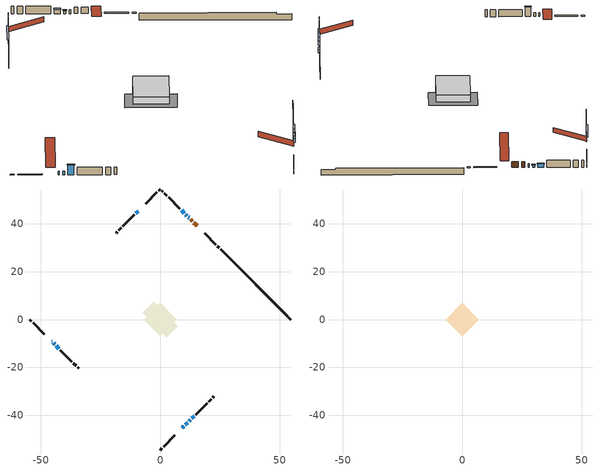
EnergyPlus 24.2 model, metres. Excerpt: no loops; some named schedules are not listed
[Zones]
conditioned space
 floor adiabatic (AdiabaticFloorConstruction): -6.99,0 0,6.99 6.99,0 0,-6.99 z0.56
 floor foundation (Slab1 construction): -7.33,2.74 -2.74,7.33 7.33,-2.74 2.74,-7.33 z-1.79
 wall outside (RimJoist1 construction): 0,-54.64 0.71,-53.92 / -54.64,0 -53.92,-0.71 / 0,54.64 -0.71,53.92 / 24.67,29.97 23.95,30.68 z0.56:0.86
 wall outside (RimJoist2 construction): 1.37,-53.27 6.14,-48.5 / -53.27,-1.37 -48.5,-6.14 / -1.37,53.27 -6.14,48.5 / 23.3,31.34 18.53,36.11 z0.56:0.86
 wall outside (AdiabaticWallConstruction 1): 15.42,39.22 14.09,40.55 / 13.43,41.2 12.76,41.87 z0.56:2.59
 wall outside (AdiabaticWallConstruction): -45.39,-9.25 -45.26,-9.38 / -44.6,-10.03 -44.23,-10.41 / 12.11,42.53 11.81,42.83 / 10.07,44.57 8.92,45.72 / 13.28,-41.35 14.15,-40.49 z0.56:1.78; -9.25,45.39 -10.17,44.47 / 9.25,-45.39 9.9,-44.74 / 10.55,-44.09 11.47,-43.17 z0.56:1.17; 11.16,43.48 10.72,43.91 z0.56:1.38; 12.12,-42.51 12.63,-42.01 z0.56:1.58; -43.57,-11.07 -42.44,-12.2 z0.56:3.76
 wall outside (Wall1 construction): 14.8,-39.83 19.61,-35.03 / -41.78,-12.86 -36.98,-17.66 / -10.82,43.82 -15.62,39.01 / 8.26,46.38 3.46,51.18 z0.56:3
 wall outside (Wall2 construction): 20.26,-34.37 21.31,-33.33 / -36.32,-18.32 -35.27,-19.36 / -16.28,38.35 -17.33,37.31 / 2.8,51.84 1.75,52.89 z0.56:3
 wall outside (Wall3 construction): 21.97,-32.67 22.41,-32.23 / -34.62,-20.02 -34.18,-20.46 / -17.99,36.65 -18.42,36.21 / 1.09,53.54 0.66,53.98 z0.56:3
 wall foundation (FoundationWall1 construction): 25.33,29.31,-1.79 25.33,29.31,0.56 51.71,2.93,0.56 51.71,2.93,0.04 54.64,0,0.04 54.64,0,-1.79
 window (WindowConstruction 5): -45.39,-9.25 -45.26,-9.38 z0.56:1.78
 window (WindowConstruction 8): -9.25,45.39 -10.16,44.47 z0.56:1.17
 window (WindowConstruction 9): 9.25,-45.39 9.9,-44.74 z0.56:1.17
 window (WindowConstruction 10): 10.55,-44.08 11.47,-43.17 z0.56:1.17
 window (WindowConstruction 6): -44.6,-10.03 -44.23,-10.41 z0.56:1.78
 window (WindowConstruction 7): 12.11,42.53 11.81,42.82 z0.56:1.78
 window (WindowConstruction): 11.16,43.48 10.72,43.91 z0.56:1.37
 window (WindowConstruction 1): 10.07,44.57 8.92,45.72 z0.56:1.78
 window (WindowConstruction 2): 12.12,-42.51 12.63,-42.01 z0.56:1.57
 window (WindowConstruction 3): 13.28,-41.35 14.15,-40.49 z0.56:1.78
 window (WindowConstruction 4): -43.57,-11.07 -42.44,-12.2 z0.56:3.76
 door (Door): 15.42,39.22 14.09,40.55 z0.56:2.59
 door (Door 1): 13.43,41.2 12.77,41.87 z0.56:2.59
 ceiling adiabatic (AdiabaticFloorConstruction): 0,-6.99 6.99,0 0,6.99 -6.99,0 z0.56
attic - vented
 floor to conditioned space (Floor1 construction Reversed): -6.99,0 0,6.99 6.99,0 0,-6.99 z3
 roof outside (Roof1 construction): 8.59,-46.05,3 1.78,-39.24,6.21 -0.01,-41.03,6.21 6.8,-47.84,3; -46.05,-8.59,3 -39.24,-1.78,6.21 -41.03,0.01,6.21 -47.84,-6.8,3; -8.59,46.05,3 -1.78,39.24,6.21 0.01,41.03,6.21 -6.8,47.84,3; 16.08,38.56,3 9.27,31.75,6.21 11.06,29.96,6.21 17.87,36.77,3
shading: -12.03,42.61 -7.38,47.25 -7.67,47.55 -12.32,42.9 z3.81; 11.76,-42.88 7.38,-47.25 7.67,-47.55 12.05,-43.17 z3.81; 13.33,-41.3 8.69,-45.95 8.98,-46.24 13.63,-41.59 z3.81; 10.58,44.05 11.3,43.34 11.59,43.63 10.87,44.35 z1.57; 8.77,45.86 10.21,44.43 10.5,44.72 9.07,46.15 z1.98; 12.77,-41.87 11.98,-42.65 12.27,-42.95 13.06,-42.16 z1.78; 14.29,-40.35 13.14,-41.49 13.43,-41.79 14.58,-40.64 z1.98; -42.3,-12.34 -43.71,-10.92 -44,-11.22 -42.59,-12.63 z3.96
[Building]
Building 1: Terrain=Suburbs
[Site:Location]
London AP_ON: Latitude {deg}=43.03; Longitude {deg}=-81.15; Time Zone {hr}=-5; Elevation {m}=278; Keep Site Location Information=Yes
[Site:GroundTemperature:Shallow]
3.98693, 1.93205, 1.76749, 2.74264, 6.6573, 10.5537, 13.9317, 16.0716, 16.2534, 14.513, 11.2211, 7.44421
[Site:WaterMainsTemperature]
Calculation Method=Schedule; Temperature Schedule=mains temperature schedule
[Material] Roughness=Rough; Thermal Absorptance=0.9
Name | Thickness {m} | Conductivity {W/m-K} | Density {kg/m3} | Specific Heat {J/kg-K} | Solar Absorptance | Visible Absorptance
asphalt or fiberglass shingles | 0.00635 | 0.162714 | 1121.4 | 1465.45 | 0.4 | 0.4
ceiling loosefill ins | 0.0846667 | 0.0480833 | 16.02 | 1046.75 | 0.7 | 0.7
ceiling stud and cavity | 0.1397 | 0.0800577 | 65.682 | 1177.47 | 0.7 | 0.7
concrete 4.0 in. | 0.1016 | 1.803125 | 2242.8 | 837.4 | 0.7 | 0.7
concrete 8.0 in. | 0.2032 | 1.803125 | 2242.8 | 837.4 | 0.7 | 0.7
door material | 0.04445 | 0.0451087 | 512.64 | 1214.23 | 0.7 | 0.7
exterior vertical ins | 0.0460229 | 0.029427 | 32.04 | 1214.23 | 0.7 | 0.7
floor covering | 0.0127 | 0.0433444 | 54.468 | 1339.84 | 0.6 | 0.6
floor rigid ins; wall rigid ins 1 | 0.512978 | 0.029427 | 32.04 | 1214.23 | 0.7 | 0.7
floor stud and cavity | 0.1397 | 1.75129 | 37.0049 | 1207.88 | 0.7 | 0.7
furniture material conditioned space 1 | 0.1524 | 0.115458 | 640.8 | 1214.23 | 0.6 | 0.6
gypsum board | 0.0127 | 0.160291 | 801 | 837.4 | 0.6 | 0.6
gypsum board 1 | 0.0127 | 0.160291 | 801 | 837.4 | 0.7 | 0.7
osb sheathing 0.5 in. | 0.0127 | 0.115458 | 512.64 | 1214.23 | 0.7 | 0.7
osb sheathing 0.75 in. | 0.01905 | 0.115458 | 512.64 | 1214.23 | 0.7 | 0.7
osb sheathing 2.0 in. | 0.0508 | 0.115458 | 512.64 | 1214.23 | 0.7 | 0.7
rim joist rigid ins; wall rigid ins | 0.051816 | 0.029427 | 32.04 | 1214.23 | 0.7 | 0.7
rim joist stud and cavity | 0.0508 | 0.0359914 | 125.044 | 1163.47 | 0.6 | 0.6
rim joist stud and cavity 1 | 0.0508 | 0.0413573 | 125.044 | 1163.47 | 0.6 | 0.6
wall stud and cavity | 0.1397 | 0.221002 | 139.0536 | 1170.24 | 0.7 | 0.7
wall stud and cavity 1 | 0.1397 | 0.424288 | 139.0536 | 1170.24 | 0.7 | 0.7
wall stud and cavity 2 | 0.1397 | 0.0933394 | 139.0536 | 1170.24 | 0.7 | 0.7
wall stud and cavity 3 | 0.0889 | 0.380278 | 52.3479 | 1209.89 | 0.7 | 0.7
wall stud and cavity 4 | 0.0889 | 0.391764 | 83.0341 | 1211.67 | 0.7 | 0.7
wood siding | 0.0254 | 0.102417 | 544.68 | 1172.36 | 0.4 | 0.4
wood siding 1; wood siding 2; wood siding 3 | 0.0254 | 0.102417 | 544.68 | 1172.36 | 0.7 | 0.7
[WindowMaterial:SimpleGlazingSystem]
Name | U-Factor {W/m2-K} | Solar Heat Gain Coefficient
WindowMaterial | 2.47504 | 0.46
WindowMaterial 1 | 2.330819 | 0.53
WindowMaterial 2 | 2.393277 | 0.5
WindowMaterial 3 | 2.24735 | 0.56
WindowMaterial 4 | 2.038402 | 0.66
WindowMaterial 5 | 2.79017 | 0.16
WindowMaterial 6 | 2.31549 | 0.57
WindowMaterial 7 | 2.589168 | 0.42
WindowMaterial 8 | 2.4881 | 0.47
WindowMaterial 9 | 2.56986 | 0.43
[Construction]
AdiabaticFloorConstruction: floor stud and cavity, floor rigid ins, osb sheathing 0.75 in., floor covering
AdiabaticWallConstruction: wood siding 2, wall rigid ins 1, wall stud and cavity 3, gypsum board
AdiabaticWallConstruction 1: wood siding 3, wall rigid ins 1, wall stud and cavity 3, gypsum board
Door; Door 1: door material
Floor1 construction Reversed: gypsum board, ceiling stud and cavity, ceiling loosefill ins
FoundationWall1 construction: concrete 8.0 in., gypsum board 1
furniture construction conditioned space 1: furniture material conditioned space 1
PartitionWallConstruction: gypsum board, wall stud and cavity 4, gypsum board
RimJoist1 construction: wood siding 1, rim joist rigid ins, osb sheathing 2.0 in., rim joist stud and cavity
RimJoist2 construction: wood siding 1, rim joist rigid ins, osb sheathing 2.0 in., rim joist stud and cavity 1
Roof1 construction: asphalt or fiberglass shingles
Slab1 construction: concrete 4.0 in.
Wall1 construction: wood siding, wall rigid ins, osb sheathing 0.5 in., wall stud and cavity, gypsum board
Wall2 construction: wood siding, wall rigid ins, osb sheathing 0.5 in., wall stud and cavity 1, gypsum board
Wall3 construction: wood siding, osb sheathing 0.5 in., wall stud and cavity 2, gypsum board
WindowConstruction: WindowMaterial
WindowConstruction 1: WindowMaterial 1
WindowConstruction 10; WindowConstruction 8: WindowMaterial 8
WindowConstruction 2: WindowMaterial 2
WindowConstruction 3: WindowMaterial 3
WindowConstruction 4: WindowMaterial 4
WindowConstruction 5: WindowMaterial 5
WindowConstruction 6: WindowMaterial 6
WindowConstruction 7: WindowMaterial 7
WindowConstruction 9: WindowMaterial 9
[Zone] Multiplier=1; Part of Total Floor Area=Yes
Name | Volume {m3}
attic - vented | 50.9203
conditioned space | 476.4
[Space]
Name | Zone | Volume {m3}
attic - vented 1 | attic - vented | 50.9203
conditioned space 1 | conditioned space | 476.4
[ZoneInfiltration:EffectiveLeakageArea]
infil attic - vented 1: Zone or Space=attic - vented 1; Schedule=Always On Discrete; Effective Air Leakage Area {cm2}=4264.58; Stack Coefficient=0.000223191; Wind Coefficient=1.00939e-05
[ZoneMixing]
whole house fan mix: Zone or Space=attic - vented; Schedule=Always On Continuous; Design Flow Rate Calculation Method=Flow/Zone; Design Flow Rate {m3/s}=0; Source Zone or Space=conditioned space
[SurfaceProperty:ExposedFoundationPerimeter]
Slab1: Exposed Perimeter Calculation Method=TotalExposedPerimeter; Total Exposed Perimeter {m}=41.452
[InternalMass] Zone or ZoneList=conditioned space; Space or SpaceList=conditioned space 1
Name | Construction | Surface Area {m2}
furniture mass conditioned space 1 | furniture construction conditioned space 1 | 76.04
partition wall mass | PartitionWallConstruction | 190.1
[Lights]
interior lighting: Zone or ZoneList or Space or SpaceList=conditioned space 1; Schedule=interior lighting schedule; Design Level Calculation Method=LightingLevel; Lighting Level {W}=343.2; Return Air Fraction=0; Fraction Radiant=0.6; Fraction Visible=0.2; Fraction Replaceable=1
[People]
occupants: Zone or ZoneList or Space or SpaceList=conditioned space 1; Number of People Schedule=occupants schedule; Number of People Calculation Method=People; Number of People=3; Fraction Radiant=0.314171; Sensible Heat Fraction=0.56303; Activity Level Schedule=occupants activity schedule; Carbon Dioxide Generation Rate {m3/s-W}=0; Enable ASHRAE 55 Comfort Warnings=No; Mean Radiant Temperature Calculation Type=EnclosureAveraged
[ElectricEquipment] Zone or ZoneList or Space or SpaceList=conditioned space 1; Design Level Calculation Method=EquipmentLevel
Name | Schedule | Design Level {W} | Fraction Latent | Fraction Radiant | Fraction Lost
clothes dryer | clothes dryer schedule | 140.772 | 0.015 | 0.081 | 0.85
clothes washer | clothes washer schedule | 32.1985 | 0.03 | 0.162 | 0.7
cooking range | cooking range schedule | 215.147 | 0.08 | 0.432 | 0.2
dishwasher | dishwasher schedule | 66.8632 | 0.3 | 0.18 | 0.4
fridge | fridge schedule | 72.9452 | 0 | 0.6 | 0
mech vent bath fan 0 | mech vent bath fan 0 schedule | 50.2 | 0 | 0 | 1
mech vent house fan | mech vent house fan schedule | 0 | 0 | 0 | 1
mech vent house fan cfis | mech vent house fan cfis schedule | 0 | 0 | 0 | 0
mech vent range fan 0 | mech vent range fan 0 schedule | 57 | 0 | 0 | 1
misc plug loads | misc plug loads schedule | 494.7 | 0.045 | 0.513 | 0.1
whole house fan | Always On Discrete | 0 | 0 | 0 | 1
[OtherEquipment] Zone or ZoneList or Space or SpaceList=conditioned space 1; Design Level Calculation Method=EquipmentLevel
Name | Fuel Type | Schedule | Design Level {W} | Fraction Latent | Fraction Radiant | Fraction Lost
clothes dryer 1 | Electricity | clothes dryer schedule | 0 | 0.015 | 0.081 | 0.85
cooking range 1 | Electricity | cooking range schedule | 0 | 0.08 | 0.432 | 0.2
general water use latent | None | general water use schedule | 62.594 | 1 | 0 | 0
general water use sensible | None | general water use schedule | -61.6891 | 0 | 0.6 | 0
mech vent house fan latent load | None | Always On Discrete | 0 | 1 | 0 | 0
mech vent house fan sensible load | None | Always On Discrete | 0 | 0 | 0 | 0
water heater energy adjustment1 | NaturalGas | Always On Discrete | 0.01 | 0 | 0 | 1
[ZoneInfiltration:DesignFlowRate] Zone or ZoneList or Space or SpaceList=conditioned space 1; Schedule=Always On Discrete; Design Flow Rate Calculation Method=Flow/Zone; Design Flow Rate {m3/s}=0
infil flow; natural vent flow; whole house fan flow
[Foundation:Kiva]
Foundation Kiva 1: Initial Indoor Air Temperature {C}=18; Wall Height Above Grade {m}=0.560009; Wall Depth Below Slab {m}=0.2032; Custom Block Material Name 1=exterior vertical ins; Custom Block Depth 1 {m}=2.350008; Custom Block X Position 1 {m}=0.2159; Custom Block Z Position 1 {m}=0
[Foundation:Kiva:Settings]
Soil Conductivity {W/m-K}=0.849921; Soil Density {kg/m3}=1842.3; Soil Specific Heat {J/kg-K}=418.7; Ground Solar Absorptivity=0.9; Ground Thermal Absorptivity=0.9; Ground Surface Roughness {m}=0.03; Far-Field Width {m}=40; Deep-Ground Boundary Condition=ZeroFlux; Deep-Ground Depth {m}=40; Minimum Cell Dimension {m}=0.2; Maximum Cell Growth Coefficient=3; Simulation Timestep=Timestep
[Exterior:Lights]
exterior lighting: Schedule=exterior lighting schedule; Design Level {W}=75.6
[Schedule:Constant]
Name | Hourly Value
Always On Continuous; mech vent house fan schedule; mech vent house fan cfis schedule; Always On Discrete | 1
occupants activity schedule | 117.228
fridge schedule | 0
[Schedule:Week:Daily]
interior lighting schedule Week Rule - Jan1-Jan27: interior lighting schedule day, interior lighting schedule day, interior lighting schedule day, interior lighting schedule day, interior lighting schedule day, interior lighting schedule day, interior lighting schedule day, interior lighting schedule default day, interior lighting schedule default day, interior lighting schedule default day, interior lighting schedule default day, interior lighting schedule default day
interior lighting schedule Week Rule - Jan28-Feb3: interior lighting schedule day, interior lighting schedule day, interior lighting schedule day, interior lighting schedule day, interior lighting schedule day 1, interior lighting schedule day 1, interior lighting schedule day 1, interior lighting schedule default day, interior lighting schedule default day, interior lighting schedule default day, interior lighting schedule default day, interior lighting schedule default day
interior lighting schedule Week Rule - Feb4-Feb24: interior lighting schedule day 1, interior lighting schedule day 1, interior lighting schedule day 1, interior lighting schedule day 1, interior lighting schedule day 1, interior lighting schedule day 1, interior lighting schedule day 1, interior lighting schedule default day, interior lighting schedule default day, interior lighting schedule default day, interior lighting schedule default day, interior lighting schedule default day
interior lighting schedule Week Rule - Feb25-Mar3: interior lighting schedule day 1, interior lighting schedule day 1, interior lighting schedule day 1, interior lighting schedule day 1, interior lighting schedule day 2, interior lighting schedule day 2, interior lighting schedule day 2, interior lighting schedule default day, interior lighting schedule default day, interior lighting schedule default day, interior lighting schedule default day, interior lighting schedule default day
interior lighting schedule Week Rule - Mar4-Mar31: interior lighting schedule day 2, interior lighting schedule day 2, interior lighting schedule day 2, interior lighting schedule day 2, interior lighting schedule day 2, interior lighting schedule day 2, interior lighting schedule day 2, interior lighting schedule default day, interior lighting schedule default day, interior lighting schedule default day, interior lighting schedule default day, interior lighting schedule default day
interior lighting schedule Week Rule - Apr1-Apr28: interior lighting schedule day 3, interior lighting schedule day 3, interior lighting schedule day 3, interior lighting schedule day 3, interior lighting schedule day 3, interior lighting schedule day 3, interior lighting schedule day 3, interior lighting schedule default day, interior lighting schedule default day, interior lighting schedule default day, interior lighting schedule default day, interior lighting schedule default day
interior lighting schedule Week Rule - Apr29-May5: interior lighting schedule day 3, interior lighting schedule day 3, interior lighting schedule day 4, interior lighting schedule day 4, interior lighting schedule day 4, interior lighting schedule day 4, interior lighting schedule day 4, interior lighting schedule default day, interior lighting schedule default day, interior lighting schedule default day, interior lighting schedule default day, interior lighting schedule default day
interior lighting schedule Week Rule - May6-May26: interior lighting schedule day 4, interior lighting schedule day 4, interior lighting schedule day 4, interior lighting schedule day 4, interior lighting schedule day 4, interior lighting schedule day 4, interior lighting schedule day 4, interior lighting schedule default day, interior lighting schedule default day, interior lighting schedule default day, interior lighting schedule default day, interior lighting schedule default day
interior lighting schedule Week Rule - May27-Jun2: interior lighting schedule day 4, interior lighting schedule day 4, interior lighting schedule day 4, interior lighting schedule day 4, interior lighting schedule day 4, interior lighting schedule day 5, interior lighting schedule day 5, interior lighting schedule default day, interior lighting schedule default day, interior lighting schedule default day, interior lighting schedule default day, interior lighting schedule default day
interior lighting schedule Week Rule - Jun3-Jun30: interior lighting schedule day 5, interior lighting schedule day 5, interior lighting schedule day 5, interior lighting schedule day 5, interior lighting schedule day 5, interior lighting schedule day 5, interior lighting schedule day 5, interior lighting schedule default day, interior lighting schedule default day, interior lighting schedule default day, interior lighting schedule default day, interior lighting schedule default day
interior lighting schedule Week Rule - Jul1-Jul28: interior lighting schedule day 6, interior lighting schedule day 6, interior lighting schedule day 6, interior lighting schedule day 6, interior lighting schedule day 6, interior lighting schedule day 6, interior lighting schedule day 6, interior lighting schedule default day, interior lighting schedule default day, interior lighting schedule default day, interior lighting schedule default day, interior lighting schedule default day
interior lighting schedule Week Rule - Jul29-Aug4: interior lighting schedule day 6, interior lighting schedule day 6, interior lighting schedule day 6, interior lighting schedule day 7, interior lighting schedule day 7, interior lighting schedule day 7, interior lighting schedule day 7, interior lighting schedule default day, interior lighting schedule default day, interior lighting schedule default day, interior lighting schedule default day, interior lighting schedule default day
interior lighting schedule Week Rule - Aug5-Aug25: interior lighting schedule day 7, interior lighting schedule day 7, interior lighting schedule day 7, interior lighting schedule day 7, interior lighting schedule day 7, interior lighting schedule day 7, interior lighting schedule day 7, interior lighting schedule default day, interior lighting schedule default day, interior lighting schedule default day, interior lighting schedule default day, interior lighting schedule default day
interior lighting schedule Week Rule - Aug26-Sep1: interior lighting schedule day 7, interior lighting schedule day 7, interior lighting schedule day 7, interior lighting schedule day 7, interior lighting schedule day 7, interior lighting schedule day 7, interior lighting schedule day 8, interior lighting schedule default day, interior lighting schedule default day, interior lighting schedule default day, interior lighting schedule default day, interior lighting schedule default day
interior lighting schedule Week Rule - Sep2-Sep29: interior lighting schedule day 8, interior lighting schedule day 8, interior lighting schedule day 8, interior lighting schedule day 8, interior lighting schedule day 8, interior lighting schedule day 8, interior lighting schedule day 8, interior lighting schedule default day, interior lighting schedule default day, interior lighting schedule default day, interior lighting schedule default day, interior lighting schedule default day
interior lighting schedule Week Rule - Sep30-Oct6: interior lighting schedule day 8, interior lighting schedule day 9, interior lighting schedule day 9, interior lighting schedule day 9, interior lighting schedule day 9, interior lighting schedule day 9, interior lighting schedule day 9, interior lighting schedule default day, interior lighting schedule default day, interior lighting schedule default day, interior lighting schedule default day, interior lighting schedule default day
interior lighting schedule Week Rule - Oct7-Oct27: interior lighting schedule day 9, interior lighting schedule day 9, interior lighting schedule day 9, interior lighting schedule day 9, interior lighting schedule day 9, interior lighting schedule day 9, interior lighting schedule day 9, interior lighting schedule default day, interior lighting schedule default day, interior lighting schedule default day, interior lighting schedule default day, interior lighting schedule default day
interior lighting schedule Week Rule - Oct28-Nov3: interior lighting schedule day 9, interior lighting schedule day 9, interior lighting schedule day 9, interior lighting schedule day 9, interior lighting schedule day 10, interior lighting schedule day 10, interior lighting schedule day 10, interior lighting schedule default day, interior lighting schedule default day, interior lighting schedule default day, interior lighting schedule default day, interior lighting schedule default day
interior lighting schedule Week Rule - Nov4-Nov24: interior lighting schedule day 10, interior lighting schedule day 10, interior lighting schedule day 10, interior lighting schedule day 10, interior lighting schedule day 10, interior lighting schedule day 10, interior lighting schedule day 10, interior lighting schedule default day, interior lighting schedule default day, interior lighting schedule default day, interior lighting schedule default day, interior lighting schedule default day
interior lighting schedule Week Rule - Nov25-Dec1: interior lighting schedule day 10, interior lighting schedule day 10, interior lighting schedule day 10, interior lighting schedule day 10, interior lighting schedule day 10, interior lighting schedule day 10, interior lighting schedule day 11, interior lighting schedule default day, interior lighting schedule default day, interior lighting schedule default day, interior lighting schedule default day, interior lighting schedule default day
interior lighting schedule Week Rule - Dec2-Dec31: interior lighting schedule day 11, interior lighting schedule day 11, interior lighting schedule day 11, interior lighting schedule day 11, interior lighting schedule day 11, interior lighting schedule day 11, interior lighting schedule day 11, interior lighting schedule default day, interior lighting schedule default day, interior lighting schedule default day, interior lighting schedule default day, interior lighting schedule default day
occupants schedule Week Rule - Jan1-Dec31: occupants schedule day, occupants schedule day, occupants schedule day, occupants schedule day, occupants schedule day, occupants schedule day, occupants schedule day, occupants schedule default day, occupants schedule default day, occupants schedule default day, occupants schedule default day, occupants schedule default day
clothes dryer schedule Week Rule - Jan1-Dec31: clothes dryer schedule day, clothes dryer schedule day, clothes dryer schedule day, clothes dryer schedule day, clothes dryer schedule day, clothes dryer schedule day, clothes dryer schedule day, clothes dryer schedule default day, clothes dryer schedule default day, clothes dryer schedule default day, clothes dryer schedule default day, clothes dryer schedule default day
clothes washer schedule Week Rule - Jan1-Dec31: clothes washer schedule day, clothes washer schedule day, clothes washer schedule day, clothes washer schedule day, clothes washer schedule day, clothes washer schedule day, clothes washer schedule day, clothes washer schedule default day, clothes washer schedule default day, clothes washer schedule default day, clothes washer schedule default day, clothes washer schedule default day
cooking range schedule Week Rule - Jan1-Dec31: cooking range schedule day, cooking range schedule day, cooking range schedule day, cooking range schedule day, cooking range schedule day, cooking range schedule day, cooking range schedule day, cooking range schedule default day, cooking range schedule default day, cooking range schedule default day, cooking range schedule default day, cooking range schedule default day
dishwasher schedule Week Rule - Jan1-Dec31: dishwasher schedule day, dishwasher schedule day, dishwasher schedule day, dishwasher schedule day, dishwasher schedule day, dishwasher schedule day, dishwasher schedule day, dishwasher schedule default day, dishwasher schedule default day, dishwasher schedule default day, dishwasher schedule default day, dishwasher schedule default day
mech vent bath fan 0 schedule Week Rule - Jan1-Dec31: mech vent bath fan 0 schedule day, mech vent bath fan 0 schedule day, mech vent bath fan 0 schedule day, mech vent bath fan 0 schedule day, mech vent bath fan 0 schedule day, mech vent bath fan 0 schedule day, mech vent bath fan 0 schedule day, mech vent bath fan 0 schedule default day, mech vent bath fan 0 schedule default day, mech vent bath fan 0 schedule default day, mech vent bath fan 0 schedule default day, mech vent bath fan 0 schedule default day
mech vent range fan 0 schedule Week Rule - Jan1-Dec31: mech vent range fan 0 schedule day, mech vent range fan 0 schedule day, mech vent range fan 0 schedule day, mech vent range fan 0 schedule day, mech vent range fan 0 schedule day, mech vent range fan 0 schedule day, mech vent range fan 0 schedule day, mech vent range fan 0 schedule default day, mech vent range fan 0 schedule default day, mech vent range fan 0 schedule default day, mech vent range fan 0 schedule default day, mech vent range fan 0 schedule default day
misc plug loads schedule Week Rule - Jan1-Dec31: misc plug loads schedule day, misc plug loads schedule day, misc plug loads schedule day, misc plug loads schedule day, misc plug loads schedule day, misc plug loads schedule day, misc plug loads schedule day, misc plug loads schedule default day, misc plug loads schedule default day, misc plug loads schedule default day, misc plug loads schedule default day, misc plug loads schedule default day
general water use schedule Week Rule - Jan1-Dec31: general water use schedule day, general water use schedule day, general water use schedule day, general water use schedule day, general water use schedule day, general water use schedule day, general water use schedule day, general water use schedule default day, general water use schedule default day, general water use schedule default day, general water use schedule default day, general water use schedule default day
exterior lighting schedule Week Rule - Jan1-Jan27: exterior lighting schedule day, exterior lighting schedule day, exterior lighting schedule day, exterior lighting schedule day, exterior lighting schedule day, exterior lighting schedule day, exterior lighting schedule day, exterior lighting schedule default day, exterior lighting schedule default day, exterior lighting schedule default day, exterior lighting schedule default day, exterior lighting schedule default day
exterior lighting schedule Week Rule - Jan28-Feb3: exterior lighting schedule day, exterior lighting schedule day, exterior lighting schedule day, exterior lighting schedule day, exterior lighting schedule day 1, exterior lighting schedule day 1, exterior lighting schedule day 1, exterior lighting schedule default day, exterior lighting schedule default day, exterior lighting schedule default day, exterior lighting schedule default day, exterior lighting schedule default day
exterior lighting schedule Week Rule - Feb4-Feb24: exterior lighting schedule day 1, exterior lighting schedule day 1, exterior lighting schedule day 1, exterior lighting schedule day 1, exterior lighting schedule day 1, exterior lighting schedule day 1, exterior lighting schedule day 1, exterior lighting schedule default day, exterior lighting schedule default day, exterior lighting schedule default day, exterior lighting schedule default day, exterior lighting schedule default day
exterior lighting schedule Week Rule - Feb25-Mar3: exterior lighting schedule day 1, exterior lighting schedule day 1, exterior lighting schedule day 1, exterior lighting schedule day 1, exterior lighting schedule day 2, exterior lighting schedule day 2, exterior lighting schedule day 2, exterior lighting schedule default day, exterior lighting schedule default day, exterior lighting schedule default day, exterior lighting schedule default day, exterior lighting schedule default day
exterior lighting schedule Week Rule - Mar4-Mar31: exterior lighting schedule day 2, exterior lighting schedule day 2, exterior lighting schedule day 2, exterior lighting schedule day 2, exterior lighting schedule day 2, exterior lighting schedule day 2, exterior lighting schedule day 2, exterior lighting schedule default day, exterior lighting schedule default day, exterior lighting schedule default day, exterior lighting schedule default day, exterior lighting schedule default day
exterior lighting schedule Week Rule - Apr1-Apr28: exterior lighting schedule day 3, exterior lighting schedule day 3, exterior lighting schedule day 3, exterior lighting schedule day 3, exterior lighting schedule day 3, exterior lighting schedule day 3, exterior lighting schedule day 3, exterior lighting schedule default day, exterior lighting schedule default day, exterior lighting schedule default day, exterior lighting schedule default day, exterior lighting schedule default day
exterior lighting schedule Week Rule - Apr29-May5: exterior lighting schedule day 3, exterior lighting schedule day 3, exterior lighting schedule day 4, exterior lighting schedule day 4, exterior lighting schedule day 4, exterior lighting schedule day 4, exterior lighting schedule day 4, exterior lighting schedule default day, exterior lighting schedule default day, exterior lighting schedule default day, exterior lighting schedule default day, exterior lighting schedule default day
exterior lighting schedule Week Rule - May6-May26: exterior lighting schedule day 4, exterior lighting schedule day 4, exterior lighting schedule day 4, exterior lighting schedule day 4, exterior lighting schedule day 4, exterior lighting schedule day 4, exterior lighting schedule day 4, exterior lighting schedule default day, exterior lighting schedule default day, exterior lighting schedule default day, exterior lighting schedule default day, exterior lighting schedule default day
exterior lighting schedule Week Rule - May27-Jun2: exterior lighting schedule day 4, exterior lighting schedule day 4, exterior lighting schedule day 4, exterior lighting schedule day 4, exterior lighting schedule day 4, exterior lighting schedule day 5, exterior lighting schedule day 5, exterior lighting schedule default day, exterior lighting schedule default day, exterior lighting schedule default day, exterior lighting schedule default day, exterior lighting schedule default day
exterior lighting schedule Week Rule - Jun3-Jun30: exterior lighting schedule day 5, exterior lighting schedule day 5, exterior lighting schedule day 5, exterior lighting schedule day 5, exterior lighting schedule day 5, exterior lighting schedule day 5, exterior lighting schedule day 5, exterior lighting schedule default day, exterior lighting schedule default day, exterior lighting schedule default day, exterior lighting schedule default day, exterior lighting schedule default day
exterior lighting schedule Week Rule - Jul1-Jul28: exterior lighting schedule day 6, exterior lighting schedule day 6, exterior lighting schedule day 6, exterior lighting schedule day 6, exterior lighting schedule day 6, exterior lighting schedule day 6, exterior lighting schedule day 6, exterior lighting schedule default day, exterior lighting schedule default day, exterior lighting schedule default day, exterior lighting schedule default day, exterior lighting schedule default day
exterior lighting schedule Week Rule - Jul29-Aug4: exterior lighting schedule day 6, exterior lighting schedule day 6, exterior lighting schedule day 6, exterior lighting schedule day 7, exterior lighting schedule day 7, exterior lighting schedule day 7, exterior lighting schedule day 7, exterior lighting schedule default day, exterior lighting schedule default day, exterior lighting schedule default day, exterior lighting schedule default day, exterior lighting schedule default day
exterior lighting schedule Week Rule - Aug5-Aug25: exterior lighting schedule day 7, exterior lighting schedule day 7, exterior lighting schedule day 7, exterior lighting schedule day 7, exterior lighting schedule day 7, exterior lighting schedule day 7, exterior lighting schedule day 7, exterior lighting schedule default day, exterior lighting schedule default day, exterior lighting schedule default day, exterior lighting schedule default day, exterior lighting schedule default day
exterior lighting schedule Week Rule - Aug26-Sep1: exterior lighting schedule day 7, exterior lighting schedule day 7, exterior lighting schedule day 7, exterior lighting schedule day 7, exterior lighting schedule day 7, exterior lighting schedule day 7, exterior lighting schedule day 8, exterior lighting schedule default day, exterior lighting schedule default day, exterior lighting schedule default day, exterior lighting schedule default day, exterior lighting schedule default day
exterior lighting schedule Week Rule - Sep2-Sep29: exterior lighting schedule day 8, exterior lighting schedule day 8, exterior lighting schedule day 8, exterior lighting schedule day 8, exterior lighting schedule day 8, exterior lighting schedule day 8, exterior lighting schedule day 8, exterior lighting schedule default day, exterior lighting schedule default day, exterior lighting schedule default day, exterior lighting schedule default day, exterior lighting schedule default day
exterior lighting schedule Week Rule - Sep30-Oct6: exterior lighting schedule day 8, exterior lighting schedule day 9, exterior lighting schedule day 9, exterior lighting schedule day 9, exterior lighting schedule day 9, exterior lighting schedule day 9, exterior lighting schedule day 9, exterior lighting schedule default day, exterior lighting schedule default day, exterior lighting schedule default day, exterior lighting schedule default day, exterior lighting schedule default day
exterior lighting schedule Week Rule - Oct7-Oct27: exterior lighting schedule day 9, exterior lighting schedule day 9, exterior lighting schedule day 9, exterior lighting schedule day 9, exterior lighting schedule day 9, exterior lighting schedule day 9, exterior lighting schedule day 9, exterior lighting schedule default day, exterior lighting schedule default day, exterior lighting schedule default day, exterior lighting schedule default day, exterior lighting schedule default day
exterior lighting schedule Week Rule - Oct28-Nov3: exterior lighting schedule day 9, exterior lighting schedule day 9, exterior lighting schedule day 9, exterior lighting schedule day 9, exterior lighting schedule day 10, exterior lighting schedule day 10, exterior lighting schedule day 10, exterior lighting schedule default day, exterior lighting schedule default day, exterior lighting schedule default day, exterior lighting schedule default day, exterior lighting schedule default day
exterior lighting schedule Week Rule - Nov4-Nov24: exterior lighting schedule day 10, exterior lighting schedule day 10, exterior lighting schedule day 10, exterior lighting schedule day 10, exterior lighting schedule day 10, exterior lighting schedule day 10, exterior lighting schedule day 10, exterior lighting schedule default day, exterior lighting schedule default day, exterior lighting schedule default day, exterior lighting schedule default day, exterior lighting schedule default day
exterior lighting schedule Week Rule - Nov25-Dec1: exterior lighting schedule day 10, exterior lighting schedule day 10, exterior lighting schedule day 10, exterior lighting schedule day 10, exterior lighting schedule day 10, exterior lighting schedule day 10, exterior lighting schedule day 11, exterior lighting schedule default day, exterior lighting schedule default day, exterior lighting schedule default day, exterior lighting schedule default day, exterior lighting schedule default day
[Schedule:Year]
interior lighting schedule: interior lighting schedule Week Rule - Jan1-Jan27, 1, 1, 1, 27, interior lighting schedule Week Rule - Jan28-Feb3, 1, 28, 2, 3, interior lighting schedule Week Rule - Feb4-Feb24, 2, 4, 2, 24, interior lighting schedule Week Rule - Feb25-Mar3, 2, 25, 3, 3, interior lighting schedule Week Rule - Mar4-Mar31, 3, 4, 3, 31, interior lighting schedule Week Rule - Apr1-Apr28, 4, 1, 4, 28, interior lighting schedule Week Rule - Apr29-May5, 4, 29, 5, 5, interior lighting schedule Week Rule - May6-May26, 5, 6, 5, 26, interior lighting schedule Week Rule - May27-Jun2, 5, 27, 6, 2, interior lighting schedule Week Rule - Jun3-Jun30, 6, 3, 6, 30, interior lighting schedule Week Rule - Jul1-Jul28, 7, 1, 7, 28, interior lighting schedule Week Rule - Jul29-Aug4, 7, 29, 8, 4, interior lighting schedule Week Rule - Aug5-Aug25, 8, 5, 8, 25, interior lighting schedule Week Rule - Aug26-Sep1, 8, 26, 9, 1, interior lighting schedule Week Rule - Sep2-Sep29, 9, 2, 9, 29, interior lighting schedule Week Rule - Sep30-Oct6, 9, 30, 10, 6, interior lighting schedule Week Rule - Oct7-Oct27, 10, 7, 10, 27, interior lighting schedule Week Rule - Oct28-Nov3, 10, 28, 11, 3, interior lighting schedule Week Rule - Nov4-Nov24, 11, 4, 11, 24, interior lighting schedule Week Rule - Nov25-Dec1, 11, 25, 12, 1, interior lighting schedule Week Rule - Dec2-Dec31, 12, 2, 12, 31
occupants schedule: occupants schedule Week Rule - Jan1-Dec31, 1, 1, 12, 31
clothes dryer schedule: clothes dryer schedule Week Rule - Jan1-Dec31, 1, 1, 12, 31
clothes washer schedule: clothes washer schedule Week Rule - Jan1-Dec31, 1, 1, 12, 31
cooking range schedule: cooking range schedule Week Rule - Jan1-Dec31, 1, 1, 12, 31
dishwasher schedule: dishwasher schedule Week Rule - Jan1-Dec31, 1, 1, 12, 31
mech vent bath fan 0 schedule: mech vent bath fan 0 schedule Week Rule - Jan1-Dec31, 1, 1, 12, 31
mech vent range fan 0 schedule: mech vent range fan 0 schedule Week Rule - Jan1-Dec31, 1, 1, 12, 31
misc plug loads schedule: misc plug loads schedule Week Rule - Jan1-Dec31, 1, 1, 12, 31
general water use schedule: general water use schedule Week Rule - Jan1-Dec31, 1, 1, 12, 31
exterior lighting schedule: exterior lighting schedule Week Rule - Jan1-Jan27, 1, 1, 1, 27, exterior lighting schedule Week Rule - Jan28-Feb3, 1, 28, 2, 3, exterior lighting schedule Week Rule - Feb4-Feb24, 2, 4, 2, 24, exterior lighting schedule Week Rule - Feb25-Mar3, 2, 25, 3, 3, exterior lighting schedule Week Rule - Mar4-Mar31, 3, 4, 3, 31, exterior lighting schedule Week Rule - Apr1-Apr28, 4, 1, 4, 28, exterior lighting schedule Week Rule - Apr29-May5, 4, 29, 5, 5, exterior lighting schedule Week Rule - May6-May26, 5, 6, 5, 26, exterior lighting schedule Week Rule - May27-Jun2, 5, 27, 6, 2, exterior lighting schedule Week Rule - Jun3-Jun30, 6, 3, 6, 30, exterior lighting schedule Week Rule - Jul1-Jul28, 7, 1, 7, 28, exterior lighting schedule Week Rule - Jul29-Aug4, 7, 29, 8, 4, exterior lighting schedule Week Rule - Aug5-Aug25, 8, 5, 8, 25, exterior lighting schedule Week Rule - Aug26-Sep1, 8, 26, 9, 1, exterior lighting schedule Week Rule - Sep2-Sep29, 9, 2, 9, 29, exterior lighting schedule Week Rule - Sep30-Oct6, 9, 30, 10, 6, exterior lighting schedule Week Rule - Oct7-Oct27, 10, 7, 10, 27, exterior lighting schedule Week Rule - Oct28-Nov3, 10, 28, 11, 3, exterior lighting schedule Week Rule - Nov4-Nov24, 11, 4, 11, 24, exterior lighting schedule Week Rule - Nov25-Dec1, 11, 25, 12, 1, exterior lighting schedule Week Rule - Dec2-Dec31, 12, 2, 12, 31
[Schedule:Compact]
mains temperature schedule: Through: 01/01, For: AllDays, Until: 24:00, 7.96722, Through: 01/02, For: AllDays, Until: 24:00, 7.89722, Through: 01/03, For: AllDays, Until: 24:00, 7.82778, Through: 01/04, For: AllDays, Until: 24:00, 7.76, Through: 01/05, For: AllDays, Until: 24:00, 7.69333, Through: 01/06, For: AllDays, Until: 24:00, 7.62778, Through: 01/07, For: AllDays, Until: 24:00, 7.56389, Through: 01/08, For: AllDays, Until: 24:00, 7.50167, Through: 01/09, For: AllDays, Until: 24:00, 7.44056, Through: 01/10, For: AllDays, Until: 24:00, 7.38056, Through: 01/11, For: AllDays, Until: 24:00, 7.32222, Through: 01/12, For: AllDays, Until: 24:00, 7.26556, Through: 01/13, For: AllDays, Until: 24:00, 7.21, Through: 01/14, For: AllDays, Until: 24:00, 7.15556, Through: 01/15, For: AllDays, Until: 24:00, 7.10333, Through: 01/16, For: AllDays, Until: 24:00, 7.05222, Through: 01/17, For: AllDays, Until: 24:00, 7.00278, Through: 01/18, For: AllDays, Until: 24:00, 6.955, Through: 01/19, For: AllDays, Until: 24:00, 6.90833, Through: 01/20, For: AllDays, Until: 24:00, 6.86389, Through: 01/21, For: AllDays, Until: 24:00, 6.82056, Through: 01/22, For: AllDays, Until: 24:00, 6.77889, Through: 01/23, For: AllDays, Until: 24:00, 6.73889, Through: 01/24, For: AllDays, Until: 24:00, 6.7, Through: 01/25, For: AllDays, Until: 24:00, 6.66333, Through: 01/26, For: AllDays, Until: 24:00, 6.62833, Through: 01/27, For: AllDays, Until: 24:00, 6.59444, Through: 01/28, For: AllDays, Until: 24:00, 6.56278, Through: 01/29, For: AllDays, Until: 24:00, 6.53222, Through: 01/30, For: AllDays, Until: 24:00, 6.50389, Through: 01/31, For: AllDays, Until: 24:00, 6.47722, Through: 02/01, For: AllDays, Until: 24:00, 6.45167, Through: 02/02, For: AllDays, Until: 24:00, 6.42833, Through: 02/03, For: AllDays, Until: 24:00, 6.40667, Through: 02/04, For: AllDays, Until: 24:00, 6.38611, Through: 02/05, For: AllDays, Until: 24:00, 6.36778, Through: 02/06, For: AllDays, Until: 24:00, 6.35111, Through: 02/07, For: AllDays, Until: 24:00, 6.33611, Through: 02/08, For: AllDays, Until: 24:00, 6.32333, Through: 02/09, For: AllDays, Until: 24:00, 6.31167, Through: 02/10, For: AllDays, Until: 24:00, 6.30222, Through: 02/11, For: AllDays, Until: 24:00, 6.29389, Through: 02/12, For: AllDays, Until: 24:00, 6.28778, Through: 02/13, For: AllDays, Until: 24:00, 6.28333, Through: 02/14, For: AllDays, Until: 24:00, 6.28056, Through: 02/15, For: AllDays, Until: 24:00, 6.27944, Through: 02/16, For: AllDays, Until: 24:00, 6.28, Through: 02/17, For: AllDays, Until: 24:00, 6.28278, Through: 02/18, For: AllDays, Until: 24:00, 6.28722, Through: 02/19, For: AllDays, Until: 24:00, 6.29278, Through: 02/20, For: AllDays, Until: 24:00, 6.30056, Through: 02/21, For: AllDays, Until: 24:00, 6.31, Through: 02/22, For: AllDays, Until: 24:00, 6.32111, Through: 02/23, For: AllDays, Until: 24:00, 6.33444, Through: 02/24, For: AllDays, Until: 24:00, 6.34889, Through: 02/25, For: AllDays, Until: 24:00, 6.36556, Through: 02/26, For: AllDays, Until: 24:00, 6.38333, Through: 02/27, For: AllDays, Until: 24:00, 6.40333, Through: 02/28, For: AllDays, Until: 24:00, 6.425, Through: 03/01, For: AllDays, Until: 24:00, 6.44833, Through: 03/02, For: AllDays, Until: 24:00, 6.47278, Through: 03/03, For: AllDays, Until: 24:00, 6.49944, Through: 03/04, For: AllDays, Until: 24:00, 6.52778, Through: 03/05, For: AllDays, Until: 24:00, 6.55778, Through: 03/06, For: AllDays, Until: 24:00, 6.58944, Through: 03/07, For: AllDays, Until: 24:00, 6.62278, Through: 03/08, For: AllDays, Until: 24:00, 6.65778, Through: 03/09, For: AllDays, Until: 24:00, 6.69444, Through: 03/10, For: AllDays, Until: 24:00, 6.73278, Through: 03/11, For: AllDays, Until: 24:00, 6.77278, Through: 03/12, For: AllDays, Until: 24:00, 6.81389, Through: 03/13, For: AllDays, Until: 24:00, 6.85722, Through: 03/14, For: AllDays, Until: 24:00, 6.90167, Through: 03/15, For: AllDays, Until: 24:00, 6.94778, Through: 03/16, For: AllDays, Until: 24:00, 6.99556, Through: 03/17, For: AllDays, Until: 24:00, 7.045, Through: 03/18, For: AllDays, Until: 24:00, 7.09556, Through: 03/19, For: AllDays, Until: 24:00, 7.14778, Through: 03/20, For: AllDays, Until: 24:00, 7.20167, Through: 03/21, For: AllDays, Until: 24:00, 7.25667, Through: 03/22, For: AllDays, Until: 24:00, 7.31333, Through: 03/23, For: AllDays, Until: 24:00, 7.37167, Through: 03/24, For: AllDays, Until: 24:00, 7.43111, Through: 03/25, For: AllDays, Until: 24:00, 7.49222, Through: 03/26, For: AllDays, Until: 24:00, 7.55444, Through: 03/27, For: AllDays, Until: 24:00, 7.61833, Through: 03/28, For: AllDays, Until: 24:00, 7.68333, Through: 03/29, For: AllDays, Until: 24:00, 7.74944, Through: 03/30, For: AllDays, Until: 24:00, 7.81722, Through: 03/31, For: AllDays, Until: 24:00, 7.88667, Through: 04/01, For: AllDays, Until: 24:00, 7.95667, Through: 04/02, For: AllDays, Until: 24:00, 8.02833, Through: 04/03, For: AllDays, Until: 24:00, 8.10111, Through: 04/04, For: AllDays, Until: 24:00, 8.175, Through: 04/05, For: AllDays, Until: 24:00, 8.25, Through: 04/06, For: AllDays, Until: 24:00, 8.32667, Through: 04/07, For: AllDays, Until: 24:00, 8.40389, Through: 04/08, For: AllDays, Until: 24:00, 8.48278, Through: 04/09, For: AllDays, Until: 24:00, 8.56222, Through: 04/10, For: AllDays, Until: 24:00, 8.64278, Through: 04/11, For: AllDays, Until: 24:00, 8.725, Through: 04/12, For: AllDays, Until: 24:00, 8.80778, Through: 04/13, For: AllDays, Until: 24:00, 8.89167, Through: 04/14, For: AllDays, Until: 24:00, 8.97611, Through: 04/15, For: AllDays, Until: 24:00, 9.06167, Through: 04/16, For: AllDays, Until: 24:00, 9.14833, Through: 04/17, For: AllDays, Until: 24:00, 9.23611, Through: 04/18, For: AllDays, Until: 24:00, 9.32444, Through: 04/19, For: AllDays, Until: 24:00, 9.41389, Through: 04/20, For: AllDays, Until: 24:00, 9.50389, Through: 04/21, For: AllDays, Until: 24:00, 9.595, Through: 04/22, For: AllDays, Until: 24:00, 9.68667, Through: 04/23, For: AllDays, Until: 24:00, 9.77889, Through: 04/24, For: AllDays, Until: 24:00, 9.87222, Through: 04/25, For: AllDays, Until: 24:00, 9.96556, Through: 04/26, For: AllDays, Until: 24:00, 10.06, Through: 04/27, For: AllDays, Until: 24:00, 10.1556, Through: 04/28, For: AllDays, Until: 24:00, 10.2511, Through: 04/29, For: AllDays, Until: 24:00, 10.3472, Through: 04/30, For: AllDays, Until: 24:00, 10.4439, Through: 05/01, For: AllDays, Until: 24:00, 10.5411, Through: 05/02, For: AllDays, Until: 24:00, 10.6389, Through: 05/03, For: AllDays, Until: 24:00, 10.7372, Through: 05/04, For: AllDays, Until: 24:00, 10.8361, Through: 05/05, For: AllDays, Until: 24:00, 10.935, Through: 05/06, For: AllDays, Until: 24:00, 11.0344, Through: 05/07, For: AllDays, Until: 24:00, 11.1344, Through: 05/08, For: AllDays, Until: 24:00, 11.2344, Through: 05/09, For: AllDays, Until: 24:00, 11.335, Through: 05/10, For: AllDays, Until: 24:00, 11.4356, Through: 05/11, For: AllDays, Until: 24:00, 11.5361, Through: 05/12, For: AllDays, Until: 24:00, 11.6372, Through: 05/13, For: AllDays, Until: 24:00, 11.7383, Through: 05/14, For: AllDays, Until: 24:00, 11.84, Through: 05/15, For: AllDays, Until: 24:00, 11.9411, Through: 05/16, For: AllDays, Until: 24:00, 12.0428, Through: 05/17, For: AllDays, Until: 24:00, 12.1444, Through: 05/18, For: AllDays, Until: 24:00, 12.2456, Through: 05/19, For: AllDays, Until: 24:00, 12.3472, Through: 05/20, For: AllDays, Until: 24:00, 12.4489, Through: 05/21, For: AllDays, Until: 24:00, 12.55, Through: 05/22, For: AllDays, Until: 24:00, 12.6517, Through: 05/23, For: AllDays, Until: 24:00, 12.7528, Through: 05/24, For: AllDays, Until: 24:00, 12.8533, Through: 05/25, For: AllDays, Until: 24:00, 12.9544, Through: 05/26, For: AllDays, Until: 24:00, 13.055, Through: 05/27, For: AllDays, Until: 24:00, 13.155, Through: 05/28, For: AllDays, Until: 24:00, 13.255, Through: 05/29, For: AllDays, Until: 24:00, 13.355, Through: 05/30, For: AllDays, Until: 24:00, 13.4539, Through: 05/31, For: AllDays, Until: 24:00, 13.5533, Through: 06/01, For: AllDays, Until: 24:00, 13.6517, Through: 06/02, For: AllDays, Until: 24:00, 13.75, Through: 06/03, For: AllDays, Until: 24:00, 13.8472, Through: 06/04, For: AllDays, Until: 24:00, 13.9444, Through: 06/05, For: AllDays, Until: 24:00, 14.0411, Through: 06/06, For: AllDays, Until: 24:00, 14.1372, Through: 06/07, For: AllDays, Until: 24:00, 14.2328, Through: 06/08, For: AllDays, Until: 24:00, 14.3278, Through: 06/09, For: AllDays, Until: 24:00, 14.4217, Through: 06/10, For: AllDays, Until: 24:00, 14.5156, Through: 06/11, For: AllDays, Until: 24:00, 14.6083, Through: 06/12, For: AllDays, Until: 24:00, 14.7006, Through: 06/13, For: AllDays, Until: 24:00, 14.7922, Through: 06/14, For: AllDays, Until: 24:00, 14.8828, Through: 06/15, For: AllDays, Until: 24:00, 14.9728, Through: 06/16, For: AllDays, Until: 24:00, 15.0617, Through: 06/17, For: AllDays, Until: 24:00, 15.15, Through: 06/18, For: AllDays, Until: 24:00, 15.2372, Through: 06/19, For: AllDays, Until: 24:00, 15.3233, Through: 06/20, For: AllDays, Until: 24:00, 15.4089, Through: 06/21, For: AllDays, Until: 24:00, 15.4933, Through: 06/22, For: AllDays, Until: 24:00, 15.5772, Through: 06/23, For: AllDays, Until: 24:00, 15.6594, Through: 06/24, For: AllDays, Until: 24:00, 15.7411, Through: 06/25, For: AllDays, Until: 24:00, 15.8217, Through: 06/26, For: AllDays, Until: 24:00, 15.9006, Through: 06/27, For: AllDays, Until: 24:00, 15.9789, Through: 06/28, For: AllDays, Until: 24:00, 16.0561, Through: 06/29, For: AllDays, Until: 24:00, 16.1322, Through: 06/30, For: AllDays, Until: 24:00, 16.2072, Through: 07/01, For: AllDays, Until: 24:00, 16.2806, Through: 07/02, For: AllDays, Until: 24:00, 16.3528, Through: 07/03, For: AllDays, Until: 24:00, 16.4244, Through: 07/04, For: AllDays, Until: 24:00, 16.4939, Through: 07/05, For: AllDays, Until: 24:00, 16.5628, Through: 07/06, For: AllDays, Until: 24:00, 16.63, Through: 07/07, For: AllDays, Until: 24:00, 16.6961, Through: 07/08, For: AllDays, Until: 24:00, 16.7606, Through: 07/09, For: AllDays, Until: 24:00, 16.8239, Through: 07/10, For: AllDays, Until: 24:00, 16.8861, Through: 07/11, For: AllDays, Until: 24:00, 16.9467, Through: 07/12, For: AllDays, Until: 24:00, 17.0056, Through: 07/13, For: AllDays, Until: 24:00, 17.0633, Through: 07/14, For: AllDays, Until: 24:00, 17.12, Through: 07/15, For: AllDays, Until: 24:00, 17.1744, Through: 07/16, For: AllDays, Until: 24:00, 17.2278, Through: 07/17, For: AllDays, Until: 24:00, 17.28, Through: 07/18, For: AllDays, Until: 24:00, 17.33, Through: 07/19, For: AllDays, Until: 24:00, 17.3789, Through: 07/20, For: AllDays, Until: 24:00, 17.4261, Through: 07/21, For: AllDays, Until: 24:00, 17.4717, Through: 07/22, For: AllDays, Until: 24:00, 17.5161, Through: 07/23, For: AllDays, Until: 24:00, 17.5583, Through: 07/24, For: AllDays, Until: 24:00, 17.5994, Through: 07/25, For: AllDays, Until: 24:00, 17.6389, Through: 07/26, For: AllDays, Until: 24:00, 17.6767, Through: 07/27, For: AllDays, Until: 24:00, 17.7128, Through: 07/28, For: AllDays, Until: 24:00, 17.7472, Through: 07/29, For: AllDays, Until: 24:00, 17.78, Through: 07/30, For: AllDays, Until: 24:00, 17.8111, Through: 07/31, For: AllDays, Until: 24:00, 17.8406, Through: 08/01, For: AllDays, Until: 24:00, 17.8683, Through: 08/02, For: AllDays, Until: 24:00, 17.8944, Through: 08/03, For: AllDays, Until: 24:00, 17.9189, Through: 08/04, For: AllDays, Until: 24:00, 17.9417, Through: 08/05, For: AllDays, Until: 24:00, 17.9628, Through: 08/06, For: AllDays, Until: 24:00, 17.9822, Through: 08/07, For: AllDays, Until: 24:00, 18, Through: 08/08, For: AllDays, Until: 24:00, 18.0156, Through: 08/09, For: AllDays, Until: 24:00, 18.03, Through: 08/10, For: AllDays, Until: 24:00, 18.0422, Through: 08/11, For: AllDays, Until: 24:00, 18.0533, Through: 08/12, For: AllDays, Until: 24:00, 18.0622, Through: 08/13, For: AllDays, Until: 24:00, 18.0694, Through: 08/14, For: AllDays, Until: 24:00, 18.0744, Through: 08/15, For: AllDays, Until: 24:00, 18.0783, Through: 08/16, For: AllDays, Until: 24:00, 18.0806, Through: 08/17, For: AllDays, Until: 24:00, 18.0806, Through: 08/18, For: AllDays, Until: 24:00, 18.0789, Through: 08/19, For: AllDays, Until: 24:00, 18.0761, Through: 08/20, For: AllDays, Until: 24:00, 18.0711, Through: 08/21, For: AllDays, Until: 24:00, 18.0639, Through: 08/22, For: AllDays, Until: 24:00, 18.0556, Through: 08/23, For: AllDays, Until: 24:00, 18.0456, Through: 08/24, For: AllDays, Until: 24:00, 18.0333, Through: 08/25, For: AllDays, Until: 24:00, 18.0194, Through: 08/26, For: AllDays, Until: 24:00, 18.0044, Through: 08/27, For: AllDays, Until: 24:00, 17.9872, Through: 08/28, For: AllDays, Until: 24:00, 17.9683, Through: 08/29, For: AllDays, Until: 24:00, 17.9478, Through: 08/30, For: AllDays, Until: 24:00, 17.9256, Through: 08/31, For: AllDays, Until: 24:00, 17.9011, Through: 09/01, For: AllDays, Until: 24:00, 17.8756, Through: 09/02, For: AllDays, Until: 24:00, 17.8483, Through: 09/03, For: AllDays, Until: 24:00, 17.8189, Through: 09/04, For: AllDays, Until: 24:00, 17.7883, Through: 09/05, For: AllDays, Until: 24:00, 17.7561, Through: 09/06, For: AllDays, Until: 24:00, 17.7222, Through: 09/07, For: AllDays, Until: 24:00, 17.6861, Through: 09/08, For: AllDays, Until: 24:00, 17.6489, Through: 09/09, For: AllDays, Until: 24:00, 17.61, Through: 09/10, For: AllDays, Until: 24:00, 17.5694, Through: 09/11, For: AllDays, Until: 24:00, 17.5272, Through: 09/12, For: AllDays, Until: 24:00, 17.4833, Through: 09/13, For: AllDays, Until: 24:00, 17.4383, Through: 09/14, For: AllDays, Until: 24:00, 17.3917, Through: 09/15, For: AllDays, Until: 24:00, 17.3433, Through: 09/16, For: AllDays, Until: 24:00, 17.2933, Through: 09/17, For: AllDays, Until: 24:00, 17.2417, Through: 09/18, For: AllDays, Until: 24:00, 17.1889, Through: 09/19, For: AllDays, Until: 24:00, 17.1344, Through: 09/20, For: AllDays, Until: 24:00, 17.0783, Through: 09/21, For: AllDays, Until: 24:00, 17.0211, Through: 09/22, For: AllDays, Until: 24:00, 16.9622, Through: 09/23, For: AllDays, Until: 24:00, 16.9022, Through: 09/24, For: AllDays, Until: 24:00, 16.8406, Through: 09/25, For: AllDays, Until: 24:00, 16.7778, Through: 09/26, For: AllDays, Until: 24:00, 16.7133, Through: 09/27, For: AllDays, Until: 24:00, 16.6478, Through: 09/28, For: AllDays, Until: 24:00, 16.5806, Through: 09/29, For: AllDays, Until: 24:00, 16.5122, Through: 09/30, For: AllDays, Until: 24:00, 16.4428, Through: 10/01, For: AllDays, Until: 24:00, 16.3717, Through: 10/02, For: AllDays, Until: 24:00, 16.3, Through: 10/03, For: AllDays, Until: 24:00, 16.2267, Through: 10/04, For: AllDays, Until: 24:00, 16.1522, Through: 10/05, For: AllDays, Until: 24:00, 16.0761, Through: 10/06, For: AllDays, Until: 24:00, 15.9994, Through: 10/07, For: AllDays, Until: 24:00, 15.9217, Through: 10/08, For: AllDays, Until: 24:00, 15.8422, Through: 10/09, For: AllDays, Until: 24:00, 15.7622, Through: 10/10, For: AllDays, Until: 24:00, 15.6811, Through: 10/11, For: AllDays, Until: 24:00, 15.5989, Through: 10/12, For: AllDays, Until: 24:00, 15.5156, Through: 10/13, For: AllDays, Until: 24:00, 15.4311, Through: 10/14, For: AllDays, Until: 24:00, 15.3461, Through: 10/15, For: AllDays, Until: 24:00, 15.26, Through: 10/16, For: AllDays, Until: 24:00, 15.1728, Through: 10/17, For: AllDays, Until: 24:00, 15.085, Through: 10/18, For: AllDays, Until: 24:00, 14.9961, Through: 10/19, For: AllDays, Until: 24:00, 14.9067, Through: 10/20, For: AllDays, Until: 24:00, 14.8161, Through: 10/21, For: AllDays, Until: 24:00, 14.725, Through: 10/22, For: AllDays, Until: 24:00, 14.6328, Through: 10/23, For: AllDays, Until: 24:00, 14.54, Through: 10/24, For: AllDays, Until: 24:00, 14.4467, Through: 10/25, For: AllDays, Until: 24:00, 14.3528, Through: 10/26, For: AllDays, Until: 24:00, 14.2578, Through: 10/27, For: AllDays, Until: 24:00, 14.1622, Through: 10/28, For: AllDays, Until: 24:00, 14.0667, Through: 10/29, For: AllDays, Until: 24:00, 13.97, Through: 10/30, For: AllDays, Until: 24:00, 13.8728, Through: 10/31, For: AllDays, Until: 24:00, 13.7756, Through: 11/01, For: AllDays, Until: 24:00, 13.6778, Through: 11/02, For: AllDays, Until: 24:00, 13.5789, Through: 11/03, For: AllDays, Until: 24:00, 13.48, Through: 11/04, For: AllDays, Until: 24:00, 13.3811, Through: 11/05, For: AllDays, Until: 24:00, 13.2817, Through: 11/06, For: AllDays, Until: 24:00, 13.1817, Through: 11/07, For: AllDays, Until: 24:00, 13.0811, Through: 11/08, For: AllDays, Until: 24:00, 12.9806, Through: 11/09, For: AllDays, Until: 24:00, 12.88, Through: 11/10, For: AllDays, Until: 24:00, 12.7789, Through: 11/11, For: AllDays, Until: 24:00, 12.6778, Through: 11/12, For: AllDays, Until: 24:00, 12.5767, Through: 11/13, For: AllDays, Until: 24:00, 12.4756, Through: 11/14, For: AllDays, Until: 24:00, 12.3739, Through: 11/15, For: AllDays, Until: 24:00, 12.2722, Through: 11/16, For: AllDays, Until: 24:00, 12.1711, Through: 11/17, For: AllDays, Until: 24:00, 12.0694, Through: 11/18, For: AllDays, Until: 24:00, 11.9678, Through: 11/19, For: AllDays, Until: 24:00, 11.8667, Through: 11/20, For: AllDays, Until: 24:00, 11.765, Through: 11/21, For: AllDays, Until: 24:00, 11.6639, Through: 11/22, For: AllDays, Until: 24:00, 11.5628, Through: 11/23, For: AllDays, Until: 24:00, 11.4617, Through: 11/24, For: AllDays, Until: 24:00, 11.3611, Through: 11/25, For: AllDays, Until: 24:00, 11.2606, Through: 11/26, For: AllDays, Until: 24:00, 11.1606, Through: 11/27, For: AllDays, Until: 24:00, 11.0606, Through: 11/28, For: AllDays, Until: 24:00, 10.9611, Through: 11/29, For: AllDays, Until: 24:00, 10.8622, Through: 11/30, For: AllDays, Until: 24:00, 10.7633, Through: 12/01, For: AllDays, Until: 24:00, 10.665, Through: 12/02, For: AllDays, Until: 24:00, 10.5672, Through: 12/03, For: AllDays, Until: 24:00, 10.4694, Through: 12/04, For: AllDays, Until: 24:00, 10.3728, Through: 12/05, For: AllDays, Until: 24:00, 10.2761, Through: 12/06, For: AllDays, Until: 24:00, 10.1806, Through: 12/07, For: AllDays, Until: 24:00, 10.085, Through: 12/08, For: AllDays, Until: 24:00, 9.99056, Through: 12/09, For: AllDays, Until: 24:00, 9.89667, Through: 12/10, For: AllDays, Until: 24:00, 9.80333, Through: 12/11, For: AllDays, Until: 24:00, 9.71056, Through: 12/12, For: AllDays, Until: 24:00, 9.61889, Through: 12/13, For: AllDays, Until: 24:00, 9.52778, Through: 12/14, For: AllDays, Until: 24:00, 9.43778, Through: 12/15, For: AllDays, Until: 24:00, 9.34778, Through: 12/16, For: AllDays, Until: 24:00, 9.25944, Through: 12/17, For: AllDays, Until: 24:00, 9.17167, Through: 12/18, For: AllDays, Until: 24:00, 9.08444, Through: 12/19, For: AllDays, Until: 24:00, 8.99889, Through: 12/20, For: AllDays, Until: 24:00, 8.91389, Through: 12/21, For: AllDays, Until: 24:00, 8.82944, Through: 12/22, For: AllDays, Until: 24:00, 8.74667, Through: 12/23, For: AllDays, Until: 24:00, 8.66444, Through: 12/24, For: AllDays, Until: 24:00, 8.58333, Through: 12/25, For: AllDays, Until: 24:00, 8.50333, Through: 12/26, For: AllDays, Until: 24:00, 8.42444, Through: 12/27, For: AllDays, Until: 24:00, 8.34667, Through: 12/28, For: AllDays, Until: 24:00, 8.27, Through: 12/29, For: AllDays, Until: 24:00, 8.19444, Through: 12/30, For: AllDays, Until: 24:00, 8.12056, Through: 12/31, For: AllDays, Until: 24:00, 8.04722
